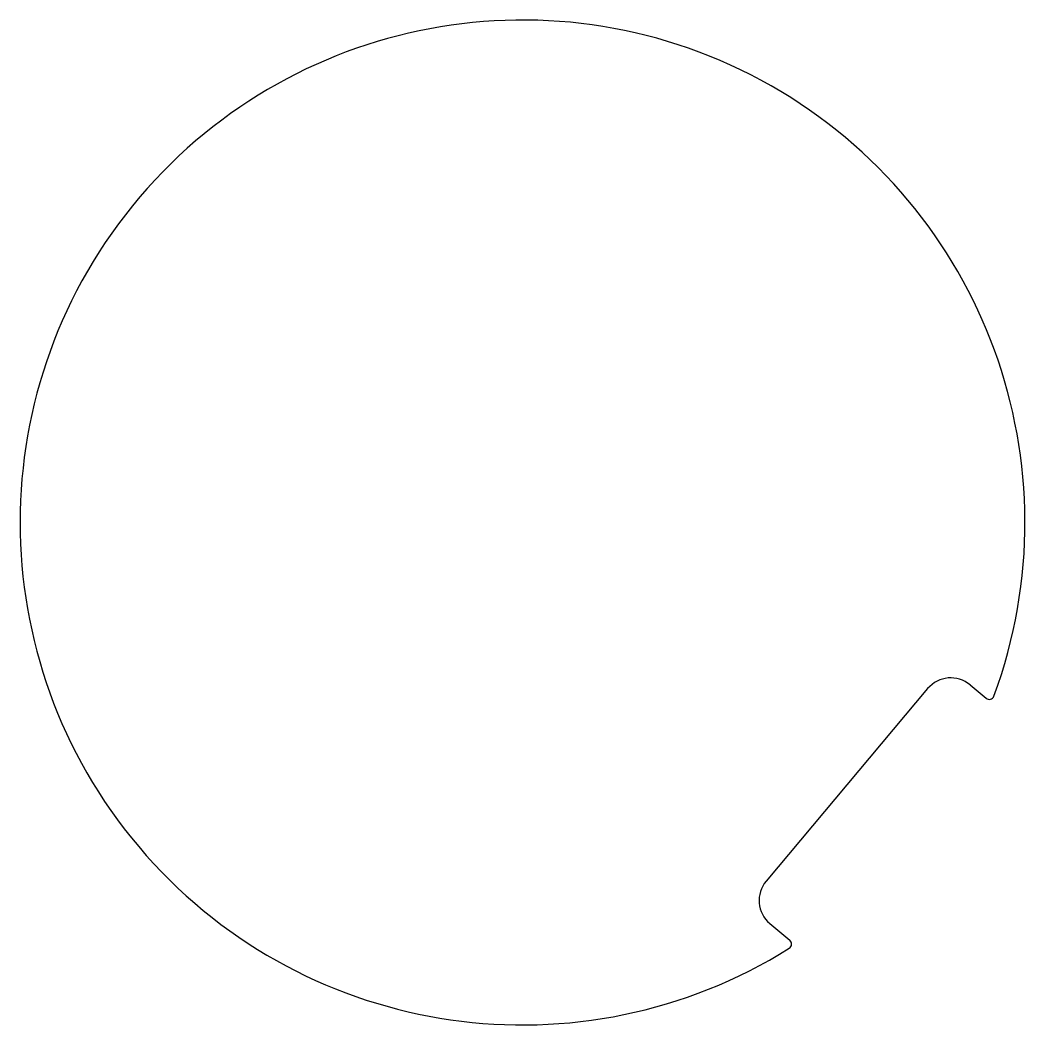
# Model space of a CAD drawing. Header units: millimetres. Extents: x -50 to 50, y -50 to 50.
import ezdxf

# ---------------------------------------------------------------- set-up
doc = ezdxf.new("R2010")
doc.units = ezdxf.units.MM

msp = doc.modelspace()

# ---------------------------------------------------------------- linework, layer by layer
for p, q in [((40.32, -16.53), (24.25, -35.68)), ((44.55, -16.16), (46.13, -17.49)), ((24.62, -39.91), (26.6, -41.57))]:
    msp.add_line(p, q)
for centre, radius, start, end in [((0, 0), 50, 339.7848, 302.0627), ((42.62, -18.46), 3, 50, 140), ((46.45, -17.1), 0.5, 230, 339.7848), ((26.55, -37.61), 3, 140, 230), ((26.28, -41.95), 0.5, 302.0627, 50)]:
    msp.add_arc(centre, radius, start, end)

doc.saveas('drawing.dxf')
